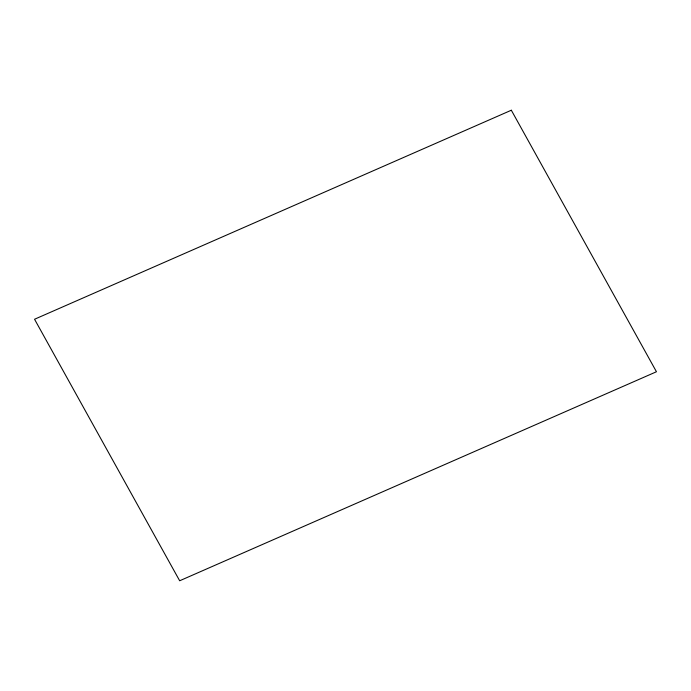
<?xml version="1.0" encoding="UTF-8"?>
<svg xmlns="http://www.w3.org/2000/svg" width="691" height="691" viewBox="0 0 691 691"><rect width="100%" height="100%" fill="white"/><g stroke="black" fill="none" stroke-linecap="round" stroke-linejoin="round"><path stroke-width="1.04" d="M511.331 110.232L34.55 319.251L179.669 580.768L656.45 371.749L511.331 110.232"/></g></svg>
